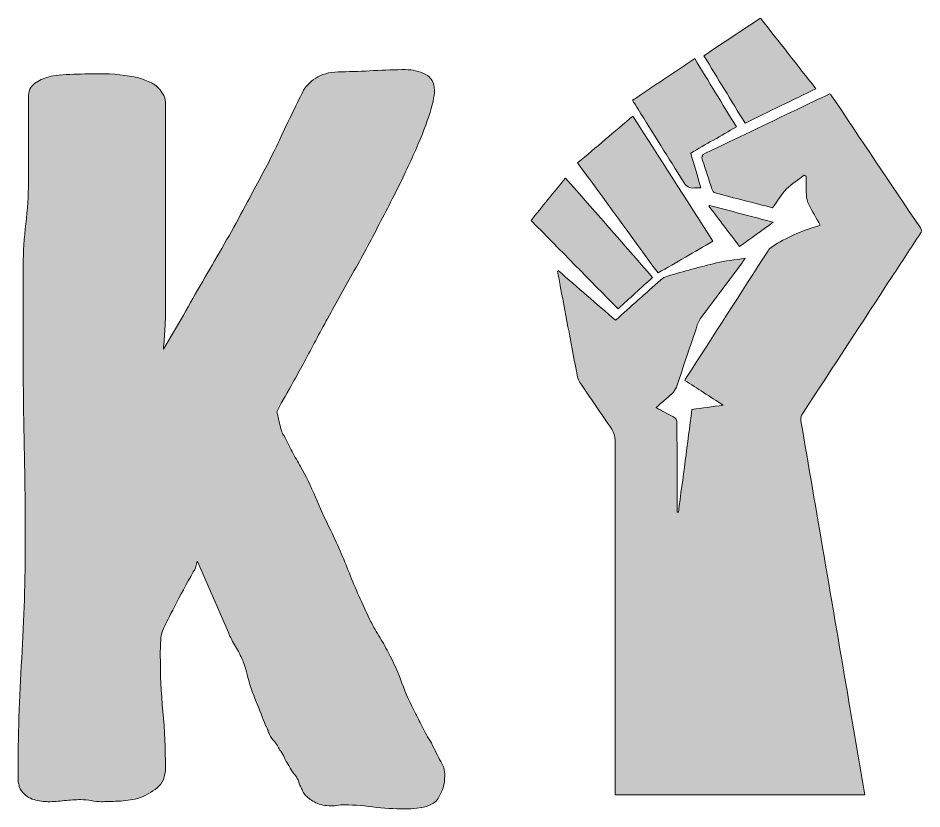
# Model space of a CAD drawing. Header units: inches. Extents: x 112 to 968, y -1050 to -30.
# Drawn here: x 718.1 to 927.7, y -213.6 to -30.3 of the extents above; entities that cross this region are included whole.
import ezdxf

# ---------------------------------------------------------------- set-up
doc = ezdxf.new("R2010")
doc.units = ezdxf.units.IN
doc.header["$MEASUREMENT"] = 0
doc.layers.add('Layer 1', color=7, linetype='Continuous')

# ---------------------------------------------------------------- blocks, each defined once
blk = doc.blocks.new('block 7')
at = {"layer": 'Layer 1', "true_color": 0xfccf0c}
h = blk.add_hatch(color=40, dxfattribs=at)
h.dxf.hatch_style = 2
edge = h.paths.add_edge_path()
edge.add_spline(control_points=[(778.05, -121.58), (778.21, -122.22), (778.45, -123.22), (778.77, -124.57), (779.09, -125.92), (779.4, -126.76), (779.73, -127.08), (780.36, -128.36), (781, -129.59), (781.64, -130.78), (782.27, -131.98), (782.91, -133.14), (783.55, -134.25), (784.82, -136.48), (785.98, -138.83), (787.02, -141.3), (788.05, -143.77), (789.12, -146.12), (790.24, -148.35), (791.99, -152.02), (793.55, -155.56), (794.9, -158.99), (796.25, -162.42), (797.81, -165.96), (799.57, -169.62), (800.2, -170.9), (800.92, -172.17), (801.72, -173.45), (802.51, -174.72), (803.23, -176), (803.87, -177.27), (805.14, -179.66), (806.22, -182.05), (807.09, -184.44), (807.97, -186.83), (809.04, -189.22), (810.32, -191.61), (810.64, -192.25), (811.12, -193.21), (811.75, -194.48), (812.39, -195.76), (813.11, -197.03), (813.9, -198.31), (814.7, -199.9), (815.42, -201.33), (816.06, -202.61), (816.06, -202.61), (816.77, -204.04), (816.77, -204.04), (816.93, -204.68), (817.01, -205.32), (817.01, -205.95), (817.01, -207.87), (816.49, -209.62), (815.46, -211.21), (814.42, -212.81), (811.83, -213.6), (807.69, -213.6), (805.3, -213.6), (802.83, -213.45), (800.28, -213.13), (797.73, -212.81), (795.26, -212.65), (792.87, -212.65), (792.39, -212.81), (791.68, -212.89), (790.72, -212.89), (789.29, -212.89), (788.09, -212.65), (787.13, -212.17), (786.18, -211.69), (785.38, -211.13), (784.75, -210.5), (784.42, -210.18), (784.19, -209.82), (784.03, -209.42), (783.87, -209.02), (783.71, -208.67), (783.55, -208.34), (783.39, -208.03), (783.27, -207.71), (783.19, -207.39), (783.11, -207.07), (782.91, -206.67), (782.59, -206.19), (781.64, -204.92), (781, -203.96), (780.68, -203.32), (780.36, -202.85), (780.08, -202.33), (779.85, -201.77), (779.61, -201.22), (779.33, -200.7), (779.01, -200.22), (778.69, -199.9), (778.45, -199.54), (778.29, -199.14), (778.13, -198.75), (777.89, -198.39), (777.57, -198.07), (777.1, -197.59), (776.7, -197.03), (776.38, -196.39), (776.22, -196.08), (776.1, -195.76), (776.02, -195.44), (775.94, -195.12), (775.74, -194.72), (775.42, -194.24), (774.78, -192.49), (774.07, -190.66), (773.27, -188.75), (772.47, -186.83), (771.84, -184.96), (771.36, -183.13), (770.88, -181.3), (770.48, -179.98), (770.17, -179.18), (769.69, -178.07), (769.13, -177), (768.49, -175.96), (767.85, -174.92), (767.3, -173.85), (766.82, -172.73), (766.82, -172.73), (759.65, -156.24), (759.65, -156.24), (759.49, -156.56), (759.37, -156.96), (759.29, -157.43), (759.21, -157.91), (759.01, -158.31), (758.69, -158.63), (757.1, -161.5), (755.66, -164.17), (754.39, -166.64), (753.11, -169.11), (752.32, -170.66), (752, -171.3), (751.52, -172.25), (751.24, -173.25), (751.16, -174.29), (751.08, -175.32), (751.04, -176.56), (751.04, -177.99), (751.04, -182.29), (751.24, -186.63), (751.64, -191.02), (752.04, -195.4), (752.24, -199.74), (752.24, -204.04), (752.24, -206.11), (751.6, -207.67), (750.33, -208.7), (749.05, -209.74), (747.54, -210.58), (745.79, -211.21), (744.35, -211.53), (742.83, -211.73), (741.24, -211.81), (739.65, -211.89), (738.37, -211.93), (737.42, -211.93), (736.62, -211.93), (735.82, -211.85), (735.03, -211.69), (734.23, -211.53), (733.43, -211.45), (732.64, -211.45), (731.36, -211.45), (730.09, -211.53), (728.81, -211.69), (727.54, -211.85), (726.26, -211.93), (724.99, -211.93), (724.03, -211.93), (722.96, -211.77), (721.76, -211.45), (720.57, -211.13), (719.57, -210.42), (718.78, -209.3), (718.45, -208.82), (718.3, -208.46), (718.3, -208.23), (718.3, -207.99), (718.22, -207.71), (718.06, -207.39), (718.06, -207.39), (718.06, -205.95), (718.06, -205.95), (718.06, -196.87), (718.34, -187.79), (718.9, -178.71), (719.45, -169.62), (719.73, -160.54), (719.73, -151.46), (719.73, -144.29), (719.65, -137.12), (719.49, -129.95), (719.33, -122.78), (719.25, -115.61), (719.25, -108.43), (719.25, -108.43), (719.25, -87.64), (719.25, -87.64), (719.25, -84.46), (719.45, -81.23), (719.85, -77.96), (720.25, -74.7), (720.45, -71.47), (720.45, -68.28), (720.45, -68.28), (720.45, -50.59), (720.45, -50.59), (720.45, -50.59), (720.45, -48.68), (720.45, -48.68), (720.45, -47.25), (720.93, -46.17), (721.88, -45.45), (722.84, -44.74), (723.95, -44.22), (725.23, -43.9), (726.5, -43.58), (728.42, -43.39), (730.97, -43.3), (733.51, -43.22), (735.43, -43.18), (736.7, -43.18), (740.21, -43.18), (743.31, -43.5), (746.02, -44.14), (746.98, -44.46), (747.97, -44.86), (749.01, -45.33), (750.05, -45.81), (750.88, -46.61), (751.52, -47.73), (752, -48.36), (752.24, -49.08), (752.24, -49.88), (752.24, -49.88), (752.24, -51.55), (752.24, -51.55), (752.24, -51.55), (752.24, -97.68), (752.24, -97.68), (752.24, -99.27), (752.2, -100.83), (752.12, -102.34), (752.04, -103.86), (751.92, -105.41), (751.76, -107), (751.76, -107), (755.35, -101.03), (755.35, -101.03), (758.21, -95.93), (761.16, -90.79), (764.19, -85.61), (767.21, -80.43), (770.08, -75.21), (772.79, -69.95), (774.86, -66.29), (776.82, -62.51), (778.65, -58.6), (780.48, -54.7), (782.36, -50.83), (784.27, -47.01), (785.06, -45.73), (786.18, -44.7), (787.61, -43.9), (789.05, -43.11), (790.88, -42.71), (793.11, -42.71), (795.5, -42.71), (797.97, -42.63), (800.52, -42.47), (803.07, -42.31), (805.54, -42.23), (807.93, -42.23), (809.52, -42.23), (811.04, -42.59), (812.47, -43.3), (813.9, -44.02), (814.62, -45.26), (814.62, -47.01), (814.62, -48.44), (814.18, -50.47), (813.31, -53.1), (812.43, -55.73), (811.24, -58.72), (809.72, -62.07), (808.21, -65.41), (806.45, -69.04), (804.46, -72.94), (802.47, -76.85), (800.44, -80.71), (798.37, -84.53), (796.3, -88.36), (794.22, -92.1), (792.15, -95.77), (790.08, -99.43), (788.17, -102.94), (786.42, -106.28), (784.66, -109.63), (783.03, -112.62), (781.52, -115.25), (780, -117.88), (778.85, -119.99), (778.05, -121.58)], knot_values=[0, 0, 0, 0, 1, 1, 1, 2, 2, 2, 3, 3, 3, 4, 4, 4, 5, 5, 5, 6, 6, 6, 7, 7, 7, 8, 8, 8, 9, 9, 9, 10, 10, 10, 11, 11, 11, 12, 12, 12, 13, 13, 13, 14, 14, 14, 15, 15, 15, 16, 16, 16, 17, 17, 17, 18, 18, 18, 19, 19, 19, 20, 20, 20, 21, 21, 21, 22, 22, 22, 23, 23, 23, 24, 24, 24, 25, 25, 25, 26, 26, 26, 27, 27, 27, 28, 28, 28, 29, 29, 29, 30, 30, 30, 31, 31, 31, 32, 32, 32, 33, 33, 33, 34, 34, 34, 35, 35, 35, 36, 36, 36, 37, 37, 37, 38, 38, 38, 39, 39, 39, 40, 40, 40, 41, 41, 41, 42, 42, 42, 43, 43, 43, 44, 44, 44, 45, 45, 45, 46, 46, 46, 47, 47, 47, 48, 48, 48, 49, 49, 49, 50, 50, 50, 51, 51, 51, 52, 52, 52, 53, 53, 53, 54, 54, 54, 55, 55, 55, 56, 56, 56, 57, 57, 57, 58, 58, 58, 59, 59, 59, 60, 60, 60, 61, 61, 61, 62, 62, 62, 63, 63, 63, 64, 64, 64, 65, 65, 65, 66, 66, 66, 67, 67, 67, 68, 68, 68, 69, 69, 69, 70, 70, 70, 71, 71, 71, 72, 72, 72, 73, 73, 73, 74, 74, 74, 75, 75, 75, 76, 76, 76, 77, 77, 77, 78, 78, 78, 79, 79, 79, 80, 80, 80, 81, 81, 81, 82, 82, 82, 83, 83, 83, 84, 84, 84, 85, 85, 85, 86, 86, 86, 87, 87, 87, 88, 88, 88, 89, 89, 89, 90, 90, 90, 91, 91, 91, 92, 92, 92, 93, 93, 93, 94, 94, 94, 95, 95, 95, 96, 96, 96, 97, 97, 97, 98, 98, 98, 99, 99, 99, 100, 100, 100, 101, 101, 101, 102, 102, 102, 103, 103, 103, 103], degree=3, periodic=1)
at = {"layer": 'Layer 1', "lineweight": 0}
blk.add_open_spline([(778.05, -121.58), (778.21, -122.22), (778.45, -123.22), (778.77, -124.57), (779.09, -125.92), (779.4, -126.76), (779.73, -127.08), (780.36, -128.36), (781, -129.59), (781.64, -130.78), (782.27, -131.98), (782.91, -133.14), (783.55, -134.25), (784.82, -136.48), (785.98, -138.83), (787.02, -141.3), (788.05, -143.77), (789.12, -146.12), (790.24, -148.35), (791.99, -152.02), (793.55, -155.56), (794.9, -158.99), (796.25, -162.42), (797.81, -165.96), (799.57, -169.62), (800.2, -170.9), (800.92, -172.17), (801.72, -173.45), (802.51, -174.72), (803.23, -176), (803.87, -177.27), (805.14, -179.66), (806.22, -182.05), (807.09, -184.44), (807.97, -186.83), (809.04, -189.22), (810.32, -191.61), (810.64, -192.25), (811.12, -193.21), (811.75, -194.48), (812.39, -195.76), (813.11, -197.03), (813.9, -198.31), (814.7, -199.9), (815.42, -201.33), (816.06, -202.61), (816.06, -202.61), (816.77, -204.04), (816.77, -204.04), (816.93, -204.68), (817.01, -205.32), (817.01, -205.95), (817.01, -207.87), (816.49, -209.62), (815.46, -211.21), (814.42, -212.81), (811.83, -213.6), (807.69, -213.6), (805.3, -213.6), (802.83, -213.45), (800.28, -213.13), (797.73, -212.81), (795.26, -212.65), (792.87, -212.65), (792.39, -212.81), (791.68, -212.89), (790.72, -212.89), (789.29, -212.89), (788.09, -212.65), (787.13, -212.17), (786.18, -211.69), (785.38, -211.13), (784.75, -210.5), (784.42, -210.18), (784.19, -209.82), (784.03, -209.42), (783.87, -209.02), (783.71, -208.67), (783.55, -208.34), (783.39, -208.03), (783.27, -207.71), (783.19, -207.39), (783.11, -207.07), (782.91, -206.67), (782.59, -206.19), (781.64, -204.92), (781, -203.96), (780.68, -203.32), (780.36, -202.85), (780.08, -202.33), (779.85, -201.77), (779.61, -201.22), (779.33, -200.7), (779.01, -200.22), (778.69, -199.9), (778.45, -199.54), (778.29, -199.14), (778.13, -198.75), (777.89, -198.39), (777.57, -198.07), (777.1, -197.59), (776.7, -197.03), (776.38, -196.39), (776.22, -196.08), (776.1, -195.76), (776.02, -195.44), (775.94, -195.12), (775.74, -194.72), (775.42, -194.24), (774.78, -192.49), (774.07, -190.66), (773.27, -188.75), (772.47, -186.83), (771.84, -184.96), (771.36, -183.13), (770.88, -181.3), (770.48, -179.98), (770.17, -179.18), (769.69, -178.07), (769.13, -177), (768.49, -175.96), (767.85, -174.92), (767.3, -173.85), (766.82, -172.73), (766.82, -172.73), (759.65, -156.24), (759.65, -156.24), (759.49, -156.56), (759.37, -156.96), (759.29, -157.43), (759.21, -157.91), (759.01, -158.31), (758.69, -158.63), (757.1, -161.5), (755.66, -164.17), (754.39, -166.64), (753.11, -169.11), (752.32, -170.66), (752, -171.3), (751.52, -172.25), (751.24, -173.25), (751.16, -174.29), (751.08, -175.32), (751.04, -176.56), (751.04, -177.99), (751.04, -182.29), (751.24, -186.63), (751.64, -191.02), (752.04, -195.4), (752.24, -199.74), (752.24, -204.04), (752.24, -206.11), (751.6, -207.67), (750.33, -208.7), (749.05, -209.74), (747.54, -210.58), (745.79, -211.21), (744.35, -211.53), (742.83, -211.73), (741.24, -211.81), (739.65, -211.89), (738.37, -211.93), (737.42, -211.93), (736.62, -211.93), (735.82, -211.85), (735.03, -211.69), (734.23, -211.53), (733.43, -211.45), (732.64, -211.45), (731.36, -211.45), (730.09, -211.53), (728.81, -211.69), (727.54, -211.85), (726.26, -211.93), (724.99, -211.93), (724.03, -211.93), (722.96, -211.77), (721.76, -211.45), (720.57, -211.13), (719.57, -210.42), (718.78, -209.3), (718.45, -208.82), (718.3, -208.46), (718.3, -208.23), (718.3, -207.99), (718.22, -207.71), (718.06, -207.39), (718.06, -207.39), (718.06, -205.95), (718.06, -205.95), (718.06, -196.87), (718.34, -187.79), (718.9, -178.71), (719.45, -169.62), (719.73, -160.54), (719.73, -151.46), (719.73, -144.29), (719.65, -137.12), (719.49, -129.95), (719.33, -122.78), (719.25, -115.61), (719.25, -108.43), (719.25, -108.43), (719.25, -87.64), (719.25, -87.64), (719.25, -84.46), (719.45, -81.23), (719.85, -77.96), (720.25, -74.7), (720.45, -71.47), (720.45, -68.28), (720.45, -68.28), (720.45, -50.59), (720.45, -50.59), (720.45, -50.59), (720.45, -48.68), (720.45, -48.68), (720.45, -47.25), (720.93, -46.17), (721.88, -45.45), (722.84, -44.74), (723.95, -44.22), (725.23, -43.9), (726.5, -43.58), (728.42, -43.39), (730.97, -43.3), (733.51, -43.22), (735.43, -43.18), (736.7, -43.18), (740.21, -43.18), (743.31, -43.5), (746.02, -44.14), (746.98, -44.46), (747.97, -44.86), (749.01, -45.33), (750.05, -45.81), (750.88, -46.61), (751.52, -47.73), (752, -48.36), (752.24, -49.08), (752.24, -49.88), (752.24, -49.88), (752.24, -51.55), (752.24, -51.55), (752.24, -51.55), (752.24, -97.68), (752.24, -97.68), (752.24, -99.27), (752.2, -100.83), (752.12, -102.34), (752.04, -103.86), (751.92, -105.41), (751.76, -107), (751.76, -107), (755.35, -101.03), (755.35, -101.03), (758.21, -95.93), (761.16, -90.79), (764.19, -85.61), (767.21, -80.43), (770.08, -75.21), (772.79, -69.95), (774.86, -66.29), (776.82, -62.51), (778.65, -58.6), (780.48, -54.7), (782.36, -50.83), (784.27, -47.01), (785.06, -45.73), (786.18, -44.7), (787.61, -43.9), (789.05, -43.11), (790.88, -42.71), (793.11, -42.71), (795.5, -42.71), (797.97, -42.63), (800.52, -42.47), (803.07, -42.31), (805.54, -42.23), (807.93, -42.23), (809.52, -42.23), (811.04, -42.59), (812.47, -43.3), (813.9, -44.02), (814.62, -45.26), (814.62, -47.01), (814.62, -48.44), (814.18, -50.47), (813.31, -53.1), (812.43, -55.73), (811.24, -58.72), (809.72, -62.07), (808.21, -65.41), (806.45, -69.04), (804.46, -72.94), (802.47, -76.85), (800.44, -80.71), (798.37, -84.53), (796.3, -88.36), (794.22, -92.1), (792.15, -95.77), (790.08, -99.43), (788.17, -102.94), (786.42, -106.28), (784.66, -109.63), (783.03, -112.62), (781.52, -115.25), (780, -117.88), (778.85, -119.99), (778.05, -121.58)], degree=3, knots=[0, 0, 0, 0, 1, 1, 1, 2, 2, 2, 3, 3, 3, 4, 4, 4, 5, 5, 5, 6, 6, 6, 7, 7, 7, 8, 8, 8, 9, 9, 9, 10, 10, 10, 11, 11, 11, 12, 12, 12, 13, 13, 13, 14, 14, 14, 15, 15, 15, 16, 16, 16, 17, 17, 17, 18, 18, 18, 19, 19, 19, 20, 20, 20, 21, 21, 21, 22, 22, 22, 23, 23, 23, 24, 24, 24, 25, 25, 25, 26, 26, 26, 27, 27, 27, 28, 28, 28, 29, 29, 29, 30, 30, 30, 31, 31, 31, 32, 32, 32, 33, 33, 33, 34, 34, 34, 35, 35, 35, 36, 36, 36, 37, 37, 37, 38, 38, 38, 39, 39, 39, 40, 40, 40, 41, 41, 41, 42, 42, 42, 43, 43, 43, 44, 44, 44, 45, 45, 45, 46, 46, 46, 47, 47, 47, 48, 48, 48, 49, 49, 49, 50, 50, 50, 51, 51, 51, 52, 52, 52, 53, 53, 53, 54, 54, 54, 55, 55, 55, 56, 56, 56, 57, 57, 57, 58, 58, 58, 59, 59, 59, 60, 60, 60, 61, 61, 61, 62, 62, 62, 63, 63, 63, 64, 64, 64, 65, 65, 65, 66, 66, 66, 67, 67, 67, 68, 68, 68, 69, 69, 69, 70, 70, 70, 71, 71, 71, 72, 72, 72, 73, 73, 73, 74, 74, 74, 75, 75, 75, 76, 76, 76, 77, 77, 77, 78, 78, 78, 79, 79, 79, 80, 80, 80, 81, 81, 81, 82, 82, 82, 83, 83, 83, 84, 84, 84, 85, 85, 85, 86, 86, 86, 87, 87, 87, 88, 88, 88, 89, 89, 89, 90, 90, 90, 91, 91, 91, 92, 92, 92, 93, 93, 93, 94, 94, 94, 95, 95, 95, 96, 96, 96, 97, 97, 97, 98, 98, 98, 99, 99, 99, 100, 100, 100, 101, 101, 101, 102, 102, 102, 103, 103, 103, 103], dxfattribs=at)
blk = doc.blocks.new('block 9')
at = {"layer": 'Layer 1', "true_color": 0x1f9d48}
h = blk.add_hatch(color=114, dxfattribs=at)
h.dxf.hatch_style = 2
edge = h.paths.add_edge_path()
edge.add_spline(control_points=[(903.06, -46.66), (898.75, -41.16), (894.52, -35.77), (890.22, -30.28), (885.84, -33.2), (881.51, -36.08), (877.11, -39.01), (880.29, -44.24), (883.44, -49.4), (886.64, -54.64), (892.12, -51.98), (897.54, -49.34), (903.06, -46.66)], knot_values=[0, 0, 0, 0, 1, 1, 1, 2, 2, 2, 3, 3, 3, 4, 4, 4, 4], degree=3, periodic=1)
h = blk.add_hatch(color=114, dxfattribs=at)
h.dxf.hatch_style = 2
edge = h.paths.add_edge_path()
edge.add_spline(control_points=[(884.64, -55.52), (881.38, -50.18), (878.21, -44.99), (874.97, -39.69), (870.15, -42.92), (865.39, -46.1), (860.55, -49.34), (861, -50.07), (861.42, -50.75), (861.84, -51.42), (865.35, -57.02), (868.89, -62.6), (872.34, -68.23), (873, -69.3), (873.71, -69.84), (874.95, -69.64), (875.37, -69.57), (875.81, -69.63), (876.4, -69.63), (875.59, -66.85), (874.83, -64.24), (874.05, -61.57), (877.59, -59.55), (881.06, -57.56), (884.64, -55.52)], knot_values=[0, 0, 0, 0, 1, 1, 1, 2, 2, 2, 3, 3, 3, 4, 4, 4, 5, 5, 5, 6, 6, 6, 7, 7, 7, 8, 8, 8, 8], degree=3, periodic=1)
at = {"layer": 'Layer 1', "true_color": 0xea2625}
h = blk.add_hatch(color=20, dxfattribs=at)
h.dxf.hatch_style = 2
edge = h.paths.add_edge_path()
edge.add_spline(control_points=[(914.43, -210.34), (913.2, -203.15), (911.97, -195.95), (910.74, -188.76), (908.82, -177.51), (906.89, -166.25), (904.96, -154.99), (903.18, -144.56), (901.42, -134.13), (899.6, -123.71), (899.46, -122.91), (899.72, -122.39), (900.1, -121.8), (906.99, -111.26), (913.88, -100.72), (920.78, -90.17), (922.93, -86.87), (925.08, -83.57), (927.26, -80.28), (927.58, -79.8), (927.66, -79.44), (927.31, -78.92), (920.44, -68.71), (913.58, -58.5), (906.71, -48.28), (906.62, -48.14), (906.48, -48.02), (906.31, -47.82), (903.76, -49.04), (901.23, -50.24), (898.7, -51.45), (891.63, -54.84), (884.56, -58.25), (877.47, -61.6), (876.61, -62.01), (876.48, -62.4), (876.78, -63.26), (877.56, -65.46), (878.22, -67.7), (878.98, -69.9), (879.1, -70.26), (879.42, -70.74), (879.73, -70.82), (884.21, -72.01), (888.7, -73.13), (893.03, -74.24), (894.15, -72.72), (895.05, -71.15), (896.28, -69.89), (897.47, -68.67), (898.99, -67.76), (900.37, -66.72), (900.53, -66.8), (900.69, -66.88), (900.84, -66.96), (900.84, -68.4), (900.78, -69.84), (900.87, -71.27), (900.92, -72.04), (901.12, -72.85), (901.46, -73.53), (902.26, -75.13), (903.18, -76.66), (904.08, -78.28), (903.78, -78.41), (903.56, -78.53), (903.33, -78.59), (899.62, -79.56), (896.21, -81.2), (892.99, -83.24), (892.6, -83.49), (892.23, -83.83), (891.98, -84.22), (885.65, -94.03), (879.33, -103.86), (873.01, -113.68), (872.91, -113.84), (872.83, -114), (872.68, -114.26), (875.56, -116.12), (878.42, -117.97), (881.58, -120.01), (878.99, -120.37), (876.74, -120.68), (874.34, -121.02), (873.3, -128.95), (872.25, -136.89), (871.2, -144.83), (871.11, -144.83), (871.02, -144.84), (870.94, -144.84), (870.94, -144.44), (870.94, -144.05), (870.94, -143.65), (870.91, -137.18), (870.86, -130.72), (870.86, -124.25), (870.86, -123.45), (870.64, -122.99), (869.91, -122.64), (868.63, -122.03), (867.4, -121.31), (866.02, -120.57), (867.32, -119.43), (868.56, -118.41), (869.72, -117.31), (870.15, -116.91), (870.54, -116.37), (870.73, -115.82), (872.37, -111.03), (873.95, -106.21), (875.58, -101.42), (875.8, -100.77), (876.12, -100.14), (876.53, -99.59), (879.6, -95.46), (882.71, -91.35), (885.8, -87.24), (886.04, -86.93), (886.25, -86.6), (886.7, -85.96), (884.24, -86.35), (882.07, -86.55), (879.98, -87.05), (876.18, -87.96), (872.43, -89.03), (868.67, -90.08), (868.11, -90.24), (867.54, -90.59), (867.09, -90.98), (863.61, -94.05), (860.16, -97.15), (856.6, -100.33), (852.19, -96.5), (847.79, -92.69), (843.39, -88.87), (843.31, -88.89), (843.24, -88.92), (843.16, -88.94), (843.4, -90.23), (843.62, -91.51), (843.87, -92.79), (845.17, -99.68), (846.47, -106.56), (847.8, -113.44), (847.88, -113.88), (848.08, -114.34), (848.34, -114.72), (850.79, -118.36), (853.24, -121.99), (855.73, -125.59), (856.28, -126.38), (856.5, -127.17), (856.5, -128.13), (856.49, -154.98), (856.49, -181.84), (856.49, -208.7), (856.49, -209.25), (856.52, -209.79), (856.54, -210.34), (875.84, -210.34), (895.13, -210.34), (914.43, -210.34)], knot_values=[0, 0, 0, 0, 1, 1, 1, 2, 2, 2, 3, 3, 3, 4, 4, 4, 5, 5, 5, 6, 6, 6, 7, 7, 7, 8, 8, 8, 9, 9, 9, 10, 10, 10, 11, 11, 11, 12, 12, 12, 13, 13, 13, 14, 14, 14, 15, 15, 15, 16, 16, 16, 17, 17, 17, 18, 18, 18, 19, 19, 19, 20, 20, 20, 21, 21, 21, 22, 22, 22, 23, 23, 23, 24, 24, 24, 25, 25, 25, 26, 26, 26, 27, 27, 27, 28, 28, 28, 29, 29, 29, 30, 30, 30, 31, 31, 31, 32, 32, 32, 33, 33, 33, 34, 34, 34, 35, 35, 35, 36, 36, 36, 37, 37, 37, 38, 38, 38, 39, 39, 39, 40, 40, 40, 41, 41, 41, 42, 42, 42, 43, 43, 43, 44, 44, 44, 45, 45, 45, 46, 46, 46, 47, 47, 47, 48, 48, 48, 49, 49, 49, 50, 50, 50, 51, 51, 51, 52, 52, 52, 53, 53, 53, 54, 54, 54, 54], degree=3, periodic=1)
at = {"layer": 'Layer 1', "true_color": 0x1f9d48}
h = blk.add_hatch(color=114, dxfattribs=at)
h.dxf.hatch_style = 2
edge = h.paths.add_edge_path()
edge.add_spline(control_points=[(879.21, -81.99), (873, -72.28), (866.85, -62.67), (860.66, -52.99), (856.34, -56.64), (852.11, -60.22), (847.82, -63.86), (854.04, -72.37), (860.21, -80.82), (866.46, -89.37), (870.71, -86.91), (874.92, -84.47), (879.21, -81.99)], knot_values=[0, 0, 0, 0, 1, 1, 1, 2, 2, 2, 3, 3, 3, 4, 4, 4, 4], degree=3, periodic=1)
h = blk.add_hatch(color=114, dxfattribs=at)
h.dxf.hatch_style = 2
edge = h.paths.add_edge_path()
edge.add_spline(control_points=[(857.2, -97.69), (859.91, -95.22), (862.49, -92.86), (865.2, -90.39), (858.37, -82.59), (851.72, -75.01), (845.02, -67.36), (842.26, -70.75), (839.56, -74.06), (837.02, -77.18), (843.85, -84.12), (850.62, -91.01), (857.2, -97.69)], knot_values=[0, 0, 0, 0, 1, 1, 1, 2, 2, 2, 3, 3, 3, 4, 4, 4, 4], degree=3, periodic=1)
h = blk.add_hatch(color=114, dxfattribs=at)
h.dxf.hatch_style = 2
edge = h.paths.add_edge_path()
edge.add_spline(control_points=[(878.29, -73.93), (880.62, -76.99), (882.96, -80.05), (885.38, -83.23), (887.96, -81.38), (890.48, -79.57), (893.19, -77.62), (888.11, -76.27), (883.26, -74.99), (878.41, -73.71), (878.37, -73.78), (878.33, -73.86), (878.29, -73.93)], knot_values=[0, 0, 0, 0, 1, 1, 1, 2, 2, 2, 3, 3, 3, 4, 4, 4, 4], degree=3, periodic=1)
at = {"layer": 'Layer 1', "lineweight": 0}
for points, knots in [([(903.06, -46.66), (898.75, -41.16), (894.52, -35.77), (890.22, -30.28), (885.84, -33.2), (881.51, -36.08), (877.11, -39.01), (880.29, -44.24), (883.44, -49.4), (886.64, -54.64), (892.12, -51.98), (897.54, -49.34), (903.06, -46.66)], [0, 0, 0, 0, 1, 1, 1, 2, 2, 2, 3, 3, 3, 4, 4, 4, 4]), ([(884.64, -55.52), (881.38, -50.18), (878.21, -44.99), (874.97, -39.69), (870.15, -42.92), (865.39, -46.1), (860.55, -49.34), (861, -50.07), (861.42, -50.75), (861.84, -51.42), (865.35, -57.02), (868.89, -62.6), (872.34, -68.23), (873, -69.3), (873.71, -69.84), (874.95, -69.64), (875.37, -69.57), (875.81, -69.63), (876.4, -69.63), (875.59, -66.85), (874.83, -64.24), (874.05, -61.57), (877.59, -59.55), (881.06, -57.56), (884.64, -55.52)], [0, 0, 0, 0, 1, 1, 1, 2, 2, 2, 3, 3, 3, 4, 4, 4, 5, 5, 5, 6, 6, 6, 7, 7, 7, 8, 8, 8, 8]), ([(914.43, -210.34), (913.2, -203.15), (911.97, -195.95), (910.74, -188.76), (908.82, -177.51), (906.89, -166.25), (904.96, -154.99), (903.18, -144.56), (901.42, -134.13), (899.6, -123.71), (899.46, -122.91), (899.72, -122.39), (900.1, -121.8), (906.99, -111.26), (913.88, -100.72), (920.78, -90.17), (922.93, -86.87), (925.08, -83.57), (927.26, -80.28), (927.58, -79.8), (927.66, -79.44), (927.31, -78.92), (920.44, -68.71), (913.58, -58.5), (906.71, -48.28), (906.62, -48.14), (906.48, -48.02), (906.31, -47.82), (903.76, -49.04), (901.23, -50.24), (898.7, -51.45), (891.63, -54.84), (884.56, -58.25), (877.47, -61.6), (876.61, -62.01), (876.48, -62.4), (876.78, -63.26), (877.56, -65.46), (878.22, -67.7), (878.98, -69.9), (879.1, -70.26), (879.42, -70.74), (879.73, -70.82), (884.21, -72.01), (888.7, -73.13), (893.03, -74.24), (894.15, -72.72), (895.05, -71.15), (896.28, -69.89), (897.47, -68.67), (898.99, -67.76), (900.37, -66.72), (900.53, -66.8), (900.69, -66.88), (900.84, -66.96), (900.84, -68.4), (900.78, -69.84), (900.87, -71.27), (900.92, -72.04), (901.12, -72.85), (901.46, -73.53), (902.26, -75.13), (903.18, -76.66), (904.08, -78.28), (903.78, -78.41), (903.56, -78.53), (903.33, -78.59), (899.62, -79.56), (896.21, -81.2), (892.99, -83.24), (892.6, -83.49), (892.23, -83.83), (891.98, -84.22), (885.65, -94.03), (879.33, -103.86), (873.01, -113.68), (872.91, -113.84), (872.83, -114), (872.68, -114.26), (875.56, -116.12), (878.42, -117.97), (881.58, -120.01), (878.99, -120.37), (876.74, -120.68), (874.34, -121.02), (873.3, -128.95), (872.25, -136.89), (871.2, -144.83), (871.11, -144.83), (871.02, -144.84), (870.94, -144.84), (870.94, -144.44), (870.94, -144.05), (870.94, -143.65), (870.91, -137.18), (870.86, -130.72), (870.86, -124.25), (870.86, -123.45), (870.64, -122.99), (869.91, -122.64), (868.63, -122.03), (867.4, -121.31), (866.02, -120.57), (867.32, -119.43), (868.56, -118.41), (869.72, -117.31), (870.15, -116.91), (870.54, -116.37), (870.73, -115.82), (872.37, -111.03), (873.95, -106.21), (875.58, -101.42), (875.8, -100.77), (876.12, -100.14), (876.53, -99.59), (879.6, -95.46), (882.71, -91.35), (885.8, -87.24), (886.04, -86.93), (886.25, -86.6), (886.7, -85.96), (884.24, -86.35), (882.07, -86.55), (879.98, -87.05), (876.18, -87.96), (872.43, -89.03), (868.67, -90.08), (868.11, -90.24), (867.54, -90.59), (867.09, -90.98), (863.61, -94.05), (860.16, -97.15), (856.6, -100.33), (852.19, -96.5), (847.79, -92.69), (843.39, -88.87), (843.31, -88.89), (843.24, -88.92), (843.16, -88.94), (843.4, -90.23), (843.62, -91.51), (843.87, -92.79), (845.17, -99.68), (846.47, -106.56), (847.8, -113.44), (847.88, -113.88), (848.08, -114.34), (848.34, -114.72), (850.79, -118.36), (853.24, -121.99), (855.73, -125.59), (856.28, -126.38), (856.5, -127.17), (856.5, -128.13), (856.49, -154.98), (856.49, -181.84), (856.49, -208.7), (856.49, -209.25), (856.52, -209.79), (856.54, -210.34), (875.84, -210.34), (895.13, -210.34), (914.43, -210.34)], [0, 0, 0, 0, 1, 1, 1, 2, 2, 2, 3, 3, 3, 4, 4, 4, 5, 5, 5, 6, 6, 6, 7, 7, 7, 8, 8, 8, 9, 9, 9, 10, 10, 10, 11, 11, 11, 12, 12, 12, 13, 13, 13, 14, 14, 14, 15, 15, 15, 16, 16, 16, 17, 17, 17, 18, 18, 18, 19, 19, 19, 20, 20, 20, 21, 21, 21, 22, 22, 22, 23, 23, 23, 24, 24, 24, 25, 25, 25, 26, 26, 26, 27, 27, 27, 28, 28, 28, 29, 29, 29, 30, 30, 30, 31, 31, 31, 32, 32, 32, 33, 33, 33, 34, 34, 34, 35, 35, 35, 36, 36, 36, 37, 37, 37, 38, 38, 38, 39, 39, 39, 40, 40, 40, 41, 41, 41, 42, 42, 42, 43, 43, 43, 44, 44, 44, 45, 45, 45, 46, 46, 46, 47, 47, 47, 48, 48, 48, 49, 49, 49, 50, 50, 50, 51, 51, 51, 52, 52, 52, 53, 53, 53, 54, 54, 54, 54]), ([(879.21, -81.99), (873, -72.28), (866.85, -62.67), (860.66, -52.99), (856.34, -56.64), (852.11, -60.22), (847.82, -63.86), (854.04, -72.37), (860.21, -80.82), (866.46, -89.37), (870.71, -86.91), (874.92, -84.47), (879.21, -81.99)], [0, 0, 0, 0, 1, 1, 1, 2, 2, 2, 3, 3, 3, 4, 4, 4, 4]), ([(857.2, -97.69), (859.91, -95.22), (862.49, -92.86), (865.2, -90.39), (858.37, -82.59), (851.72, -75.01), (845.02, -67.36), (842.26, -70.75), (839.56, -74.06), (837.02, -77.18), (843.85, -84.12), (850.62, -91.01), (857.2, -97.69)], [0, 0, 0, 0, 1, 1, 1, 2, 2, 2, 3, 3, 3, 4, 4, 4, 4]), ([(878.29, -73.93), (880.62, -76.99), (882.96, -80.05), (885.38, -83.23), (887.96, -81.38), (890.48, -79.57), (893.19, -77.62), (888.11, -76.27), (883.26, -74.99), (878.41, -73.71), (878.37, -73.78), (878.33, -73.86), (878.29, -73.93)], [0, 0, 0, 0, 1, 1, 1, 2, 2, 2, 3, 3, 3, 4, 4, 4, 4])]:
    blk.add_open_spline(points, degree=3, knots=knots, dxfattribs=at)
blk = doc.blocks.new('block 6')
at = {"layer": 'Layer 1'}
for name in ['block 9', 'block 7']:
    blk.add_blockref(name, (0, 0), dxfattribs=at)
blk = doc.blocks.new('block 2')
at = {"layer": 'Layer 1'}
blk.add_blockref('block 6', (0, 0), dxfattribs=at)

msp = doc.modelspace()

# ---------------------------------------------------------------- block references
at = {"layer": 'Layer 1'}
msp.add_blockref('block 2', (0, 0), dxfattribs=at)

doc.saveas('drawing.dxf')
